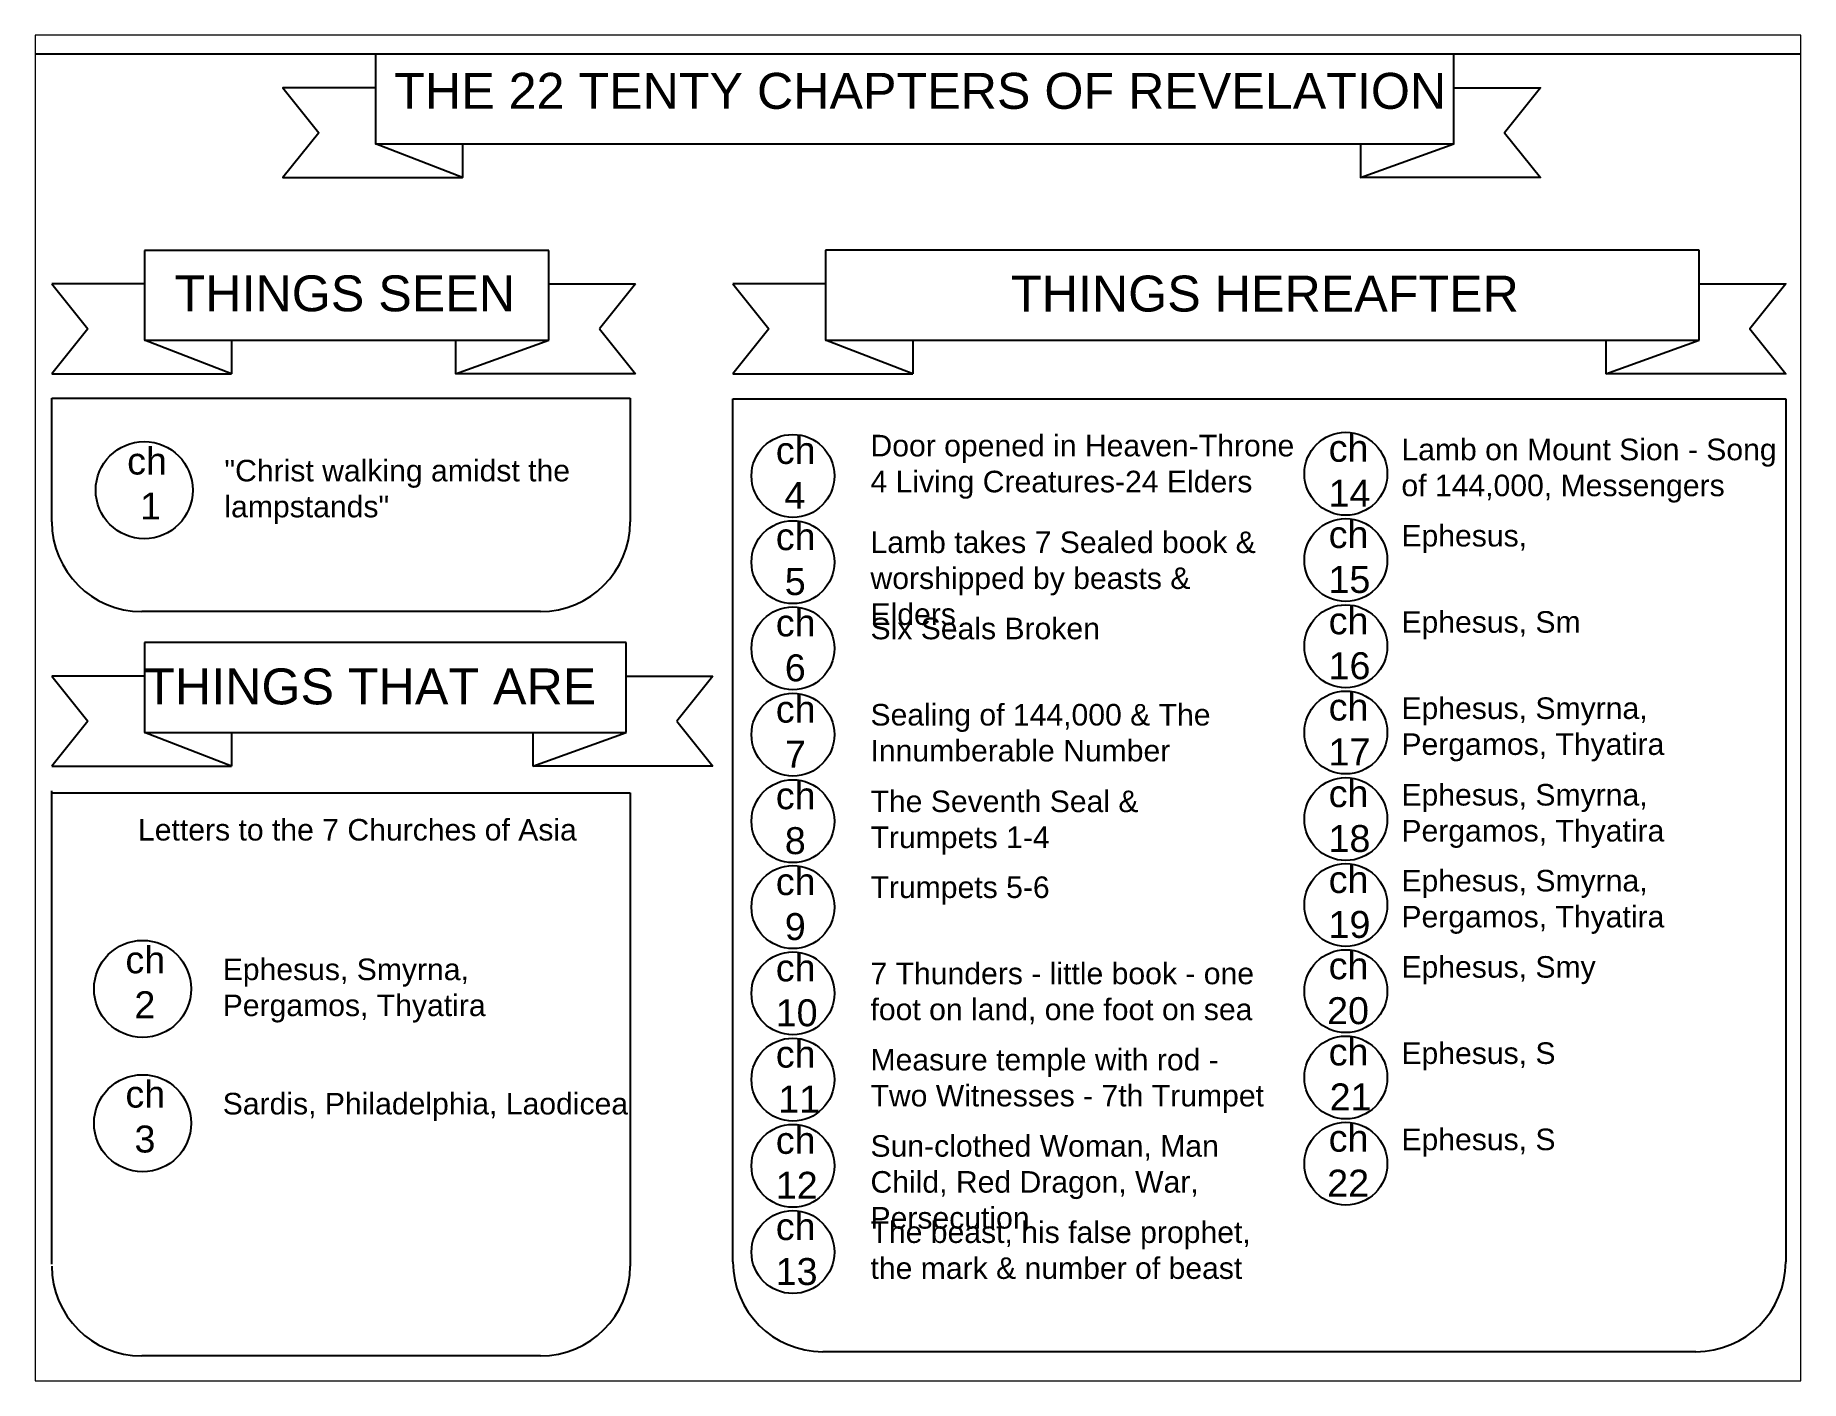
# Paper-space layout 'All 22 Chapters' of a CAD drawing. Header units: inches. Extents: x 0 to 10.5, y 0 to 8.
# The model-space entities are those that its viewports show. They can reach past a viewport. Long polylines and large blocks are cut down to what shows.
import ezdxf

# ---------------------------------------------------------------- set-up
doc = ezdxf.new("R2010")
doc.units = ezdxf.units.IN
doc.header["$MEASUREMENT"] = 0
doc.layers.add('PaperBorders', color=50, linetype='Continuous')
doc.layers.add('text', color=18, linetype='Continuous')
doc.styles.get("Standard").update_dxf_attribs({"font": 'arial.ttf'})

msp = doc.modelspace()

# ---------------------------------------------------------------- linework, layer by layer
at = {"layer": 'PaperBorders'}
msp.add_lwpolyline([(50.0457, 8.4816), (60.0457, 8.4816), (60.0457, 15.9816), (50.0457, 15.9816)], close=True, dxfattribs=at)
at = {"layer": 'text'}
for p, q in [((52.5303, 15.4816), (52.5303, 15.2944)), ((53.011, 14.8894), (50.761, 14.8894)), ((50.761, 14.8894), (50.761, 14.3894)), ((53.011, 14.3894), (53.011, 14.8894)), ((59.41, 14.8897), (54.55, 14.8897)), ((54.55, 14.8897), (54.55, 14.3897)), ((59.41, 14.3897), (59.41, 14.8897)), ((50.761, 14.7022), (50.2457, 14.7022)), ((50.2457, 14.7022), (50.4457, 14.4522)), ((53.011, 14.7022), (53.492, 14.7022)), ((53.492, 14.7022), (53.292, 14.4522)), ((54.55, 14.7025), (54.0347, 14.7025)), ((54.0347, 14.7025), (54.2347, 14.4525)), ((50.4457, 14.4522), (50.2457, 14.2022)), ((53.292, 14.4522), (53.492, 14.2022)), ((54.2347, 14.4525), (54.0347, 14.2025)), ((51.2457, 14.2022), (50.761, 14.3894)), ((50.761, 14.3894), (53.011, 14.3894)), ((51.2457, 14.3894), (51.2457, 14.2022)), ((52.492, 14.3894), (52.492, 14.2022)), ((52.492, 14.2022), (53.011, 14.3894)), ((55.0347, 14.2025), (54.55, 14.3897)), ((54.55, 14.3897), (59.41, 14.3897)), ((55.0347, 14.3897), (55.0347, 14.2025)), ((58.8911, 14.3897), (58.8911, 14.2025)), ((58.8911, 14.2025), (59.41, 14.3897)), ((50.2457, 14.2022), (51.2457, 14.2022)), ((53.492, 14.2022), (52.492, 14.2022)), ((54.0347, 14.2025), (55.0347, 14.2025)), ((50.2457, 14.0676), (53.4637, 14.0676)), ((50.2457, 13.3793), (50.2457, 14.0676)), ((53.4637, 14.0676), (53.4637, 13.3793)), ((54.0347, 14.0636), (59.8913, 14.0636)), ((54.0347, 9.2597), (54.0347, 14.0636)), ((54.0347, 14.0636), (59.8913, 14.0636)), ((59.8913, 14.0636), (59.8913, 9.2597)), ((52.9637, 12.8793), (50.7457, 12.8793)), ((53.441, 12.7061), (50.761, 12.7061)), ((50.761, 12.7061), (50.761, 12.2061)), ((53.441, 12.2061), (53.441, 12.7061)), ((50.761, 12.5189), (50.2457, 12.5189)), ((50.2457, 12.5189), (50.4457, 12.2689)), ((53.441, 12.5189), (53.922, 12.5189)), ((53.922, 12.5189), (53.722, 12.2689)), ((50.4457, 12.2689), (50.2457, 12.0189)), ((51.2457, 12.0189), (50.761, 12.2061)), ((50.761, 12.2061), (53.441, 12.2061)), ((51.2457, 12.2061), (51.2457, 12.0189)), ((52.922, 12.2061), (52.922, 12.0189)), ((52.922, 12.0189), (53.441, 12.2061)), ((53.722, 12.2689), (53.922, 12.0189)), ((50.2457, 12.0189), (51.2457, 12.0189)), ((53.922, 12.0189), (52.922, 12.0189)), ((50.2457, 9.2465), (50.2457, 11.8814)), ((50.2457, 11.8707), (53.4637, 11.8707)), ((53.4637, 11.8707), (53.4637, 9.2358)), ((59.3913, 8.7597), (54.5347, 8.7597)), ((52.9637, 8.7358), (50.7457, 8.7358))]:
    msp.add_line(p, q, dxfattribs=at)
for points in [[(57.5267, 15.4816), (57.5267, 15.2944), (58.0457, 15.4816), (58.0457, 15.9816), (52.0457, 15.9816), (52.0457, 15.4816)], [(52.0457, 15.7944), (51.5303, 15.7944), (51.7303, 15.5444), (51.5303, 15.2944), (52.5303, 15.2944), (52.0457, 15.4816), (58.0457, 15.4816)], [(58.0457, 15.7944), (58.5267, 15.7944), (58.3267, 15.5444), (58.5267, 15.2944), (57.5267, 15.2944)], [(59.41, 14.7025), (59.8911, 14.7025), (59.6911, 14.4525), (59.8911, 14.2025), (58.8911, 14.2025)]]:
    msp.add_lwpolyline(points, dxfattribs=at)
for centre, radius in [((54.3684, 13.6341), 0.2307), ((57.4441, 13.646), 0.2307), ((50.7598, 13.5546), 0.2701), ((54.3684, 13.1541), 0.2307), ((57.4441, 13.166), 0.2307), ((54.3684, 12.6741), 0.2307), ((57.4441, 12.686), 0.2307), ((54.3684, 12.1941), 0.2307), ((57.4441, 12.206), 0.2307), ((54.3684, 11.7122), 0.2307), ((57.4441, 11.7241), 0.2307), ((54.3684, 11.2341), 0.2307), ((57.4441, 11.246), 0.2307), ((50.7505, 10.7787), 0.2701), ((54.3684, 10.7541), 0.2307), ((57.4441, 10.766), 0.2307), ((57.4441, 10.286), 0.2307), ((54.3684, 10.2741), 0.2307), ((50.7505, 10.0312), 0.2701), ((54.3684, 9.7941), 0.2307), ((57.4441, 9.806), 0.2307), ((54.3684, 9.3141), 0.2307)]:
    msp.add_circle(centre, radius, dxfattribs=at)
for centre, start, end in [((50.7457, 13.3793), 180, 270), ((52.9637, 13.3793), 270, 0), ((50.7457, 9.2358), 180, 270), ((52.9637, 9.2358), 270, 0), ((54.5347, 9.2597), 180, 270), ((59.3913, 9.2597), 270, 0)]:
    msp.add_arc(centre, 0.5, start, end, dxfattribs=at)

# ---------------------------------------------------------------- texts
at = {"layer": 'text', "attachment_point": 1}
for s, width, insert, char_height in [('THE 22 TENTY CHAPTERS OF REVELATION', 9.182369, (52.1505, 15.8772), 0.2), ('\\pi0.16851;THINGS SEEN', 2.201546, (50.7602, 14.7501), 0.2), ('\\pi1.04;THINGS HEREAFTER', 4.895202, (54.5417, 14.7489), 0.2), ('\\pi0.11616;ch\\P\\pi0.16373;4', 0.43122, (54.1571, 13.8509), 0.15), ('\\pi0.11616;ch\\P\\pi0.11554;14', 0.43122, (57.2328, 13.8627), 0.15), ('\\pi0.11616;ch\\P\\pi0.18798;1', 0.43122, (50.5485, 13.7917), 0.15), ('\\pi0.11616;ch\\P\\pi0.16588;5', 0.43122, (54.1571, 13.3709), 0.15), ('\\pi0.11616;ch\\P\\pi0.11467;15', 0.43122, (57.2328, 13.3827), 0.15), ('\\pi0.11616;ch\\P\\pi0.16609;6', 0.43122, (54.1571, 12.8909), 0.15), ('\\pi0.11616;ch\\P\\pi0.11529;16', 0.43122, (57.2328, 12.9027), 0.15), ('\\pi0.027218;THINGS THAT ARE', 2.547615, (50.7329, 12.5624), 0.2), ('\\pi0.11616;ch\\P\\pi0.16706;7', 0.43122, (54.1571, 12.4109), 0.15), ('\\pi0.11616;ch\\P\\pi0.11523;17', 0.43122, (57.2328, 12.4227), 0.15), ('\\pi0.11616;ch\\P\\pi0.16619;8', 0.43122, (54.1571, 11.929), 0.15), ('\\pi0.11616;ch\\P\\pi0.11508;18', 0.43122, (57.2328, 11.9408), 0.15), ('\\pi0.11616;ch\\P\\pi0.16629;9', 0.43122, (54.1571, 11.4509), 0.15), ('\\pi0.11616;ch\\P\\pi0.11508;19', 0.43122, (57.2328, 11.4627), 0.15), ('\\pi0.11616;ch\\P\\pi0.16593;2', 0.43122, (50.5391, 11.0158), 0.15), ('\\pi0.11616;ch\\P\\pi0.11549;10', 0.43122, (54.1571, 10.9709), 0.15), ('\\pi0.11616;ch\\P\\pi0.10715;20', 0.43122, (57.2328, 10.9827), 0.15), ('\\pi0.11616;ch\\P\\pi0.12137;21', 0.43122, (57.2328, 10.5027), 0.15), ('\\pi0.11616;ch\\P\\pi0.12971;11', 0.43122, (54.1571, 10.4909), 0.15), ('\\pi0.11616;ch\\P\\pi0.1665;3', 0.43122, (50.5391, 10.2683), 0.15), ('\\pi0.11616;ch\\P\\pi0.116;12', 0.43122, (54.1571, 10.0109), 0.15), ('\\pi0.11616;ch\\P\\pi0.10766;22', 0.43122, (57.2328, 10.0227), 0.15), ('\\pi0.11616;ch\\P\\pi0.11523;13', 0.43122, (54.1571, 9.5309), 0.15)]:
    msp.add_mtext_dynamic_manual_height_columns(s, width=width, gutter_width=1, heights=[0], dxfattribs=dict(at, insert=insert, char_height=char_height))
at = {"layer": 'text', "char_height": 0.12, "attachment_point": 1}
for s, insert, width in [('Door opened in Heaven-Throne \\P4 Living Creatures-24 Elders', (54.7999, 13.8627), 2.565154), ('Lamb on Mount Sion - Song of 144,000, Messengers', (57.7534, 13.8412), 2.117128), ('"Christ walking amidst the lampstands"', (51.2057, 13.7235), 2.537114), ('Ephesus, ', (57.7534, 13.3612), 2.117128), ('Lamb takes 7 Sealed book & worshipped by beasts & Elders', (54.7999, 13.3248), 2.2925), ('Ephesus, Sm', (57.7534, 12.8812), 2.117128), ('Six Seals Broken', (54.7999, 12.8448), 2.240589), ('Ephesus, Smyrna, Pergamos, Thyatira', (57.7534, 12.4012), 2.117128), ('Sealing of 144,000 & The Innumberable Number', (54.7999, 12.3648), 2.240589), ('The Seventh Seal & \\PTrumpets 1-4', (54.7999, 11.8828), 2.240589), ('Ephesus, Smyrna, Pergamos, Thyatira', (57.7534, 11.9193), 2.117128), ('Letters to the 7 Churches of Asia', (50.7251, 11.7246), 2.623476), ('Trumpets 5-6', (54.7999, 11.4048), 2.240589), ('Ephesus, Smyrna, Pergamos, Thyatira', (57.7534, 11.4412), 2.117128), ('Ephesus, Smyrna, Pergamos, Thyatira', (51.1963, 10.9476), 2.090911), ('7 Thunders - little book - one foot on land, one foot on sea', (54.7999, 10.9248), 2.240589), ('Ephesus, Smy', (57.7534, 10.9612), 2.117128), ('Measure temple with rod - Two Witnesses - 7th Trumpet', (54.7999, 10.4448), 2.240589), ('Ephesus, S', (57.7534, 10.4812), 2.117128), ('Sardis, Philadelphia, Laodicea', (51.1963, 10.2001), 2.177273), ('Sun-clothed Woman, Man Child, Red Dragon, War, Persecution', (54.7999, 9.9648), 2.3904), ('Ephesus, S', (57.7534, 10.0012), 2.117128), ('The beast, his false prophet, the mark & number of beast', (54.7999, 9.4848), 2.240589)]:
    msp.add_mtext(s, dxfattribs=dict(at, insert=insert, width=width))

psp = doc.layouts.new('All 22 Chapters')

# ---------------------------------------------------------------- viewports
at = {"layer": 'text', "view_target_point": (34.3432, 17.822)}
psp.add_viewport(center=(5.241, 4), size=(10.481, 7.99175), view_center_point=(20.7211, -5.4797), view_height=7.488305, dxfattribs=at)

doc.saveas('drawing.dxf')
